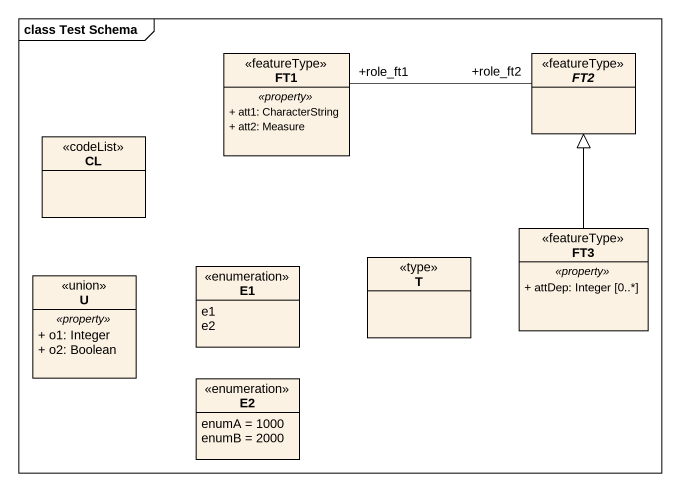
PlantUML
@startuml
mainframe class Test Schema
hide circle
hide empty members
skinparam classAttributeIconSize 0
class FT1 <<featureType>> {
  .. <<property>> ..
  + att1: CharacterString
  + att2: Measure
}
abstract class FT2 <<featureType>>
class CL <<codeList>>
enum E1 {
  e1
  e2
}
class T <<type>>
class FT3 <<featureType>> {
  .. <<property>> ..
  + attDep: Integer [0..*]
}
class U <<union>> {
  .. <<property>> ..
  + o1: Integer
  + o2: Boolean
}
enum E2 {
  enumA = 1000
  enumB = 2000
}
FT1 "+role_ft1" -right- "+role_ft2" FT2
FT3 -up-|> FT2
@enduml
